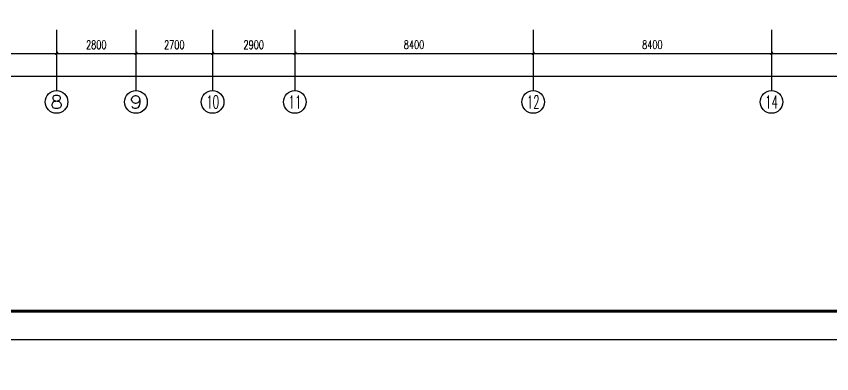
# Model space of a CAD drawing. Extents: x 2166032 to 5302137, y 581493 to 2416206.
# Drawn here: x 2488264 to 2517003, y 1240587 to 1253170 of the extents above; entities that cross this region are included whole.
import ezdxf
from ezdxf.enums import TextEntityAlignment as Align

# ---------------------------------------------------------------- set-up
doc = ezdxf.new("R2010")
doc.units = 0
doc.header["$LTSCALE"] = 1000
doc.header["$MEASUREMENT"] = 0
for name, color, linetype in [('AXIS', 3, 'Continuous'), ('AXIS_TEXT', 7, 'Continuous'), ('PUB_TITLE', 137, 'Continuous')]:
    doc.layers.add(name, color=color, linetype=linetype)
doc.styles.add('_TCH_AXIS', font='complex_.ttf')
doc.styles.add('COMPLEX', font='complex_.ttf')
doc.styles.add('DIM_FONT', font='simplex_.ttf', dxfattribs={"width": 0.7})
doc.dimstyles.new('DIMN', dxfattribs={"dimtxt": 300, "dimasz": 100, "dimexe": 250, "dimexo": 300, "dimgap": 150, "dimtad": 1, "dimdec": 0, "dimzin": 0, "dimdsep": 46, "dimtxsty": 'DIM_FONT', "dimblk": 'ARCHTICK', "dimcen": 0.09, "dimclrt": 7, "dimazin": 2, "dimtfac": 1, "dimtdec": 0, "dimtix": 1, "dimtmove": 2, "dimatfit": 3, "dimldrblk": 'ARCHTICK', "dimfxl": 1, "dimtolj": 1, "dimtzin": 0, "dimarcsym": 0})

# ---------------------------------------------------------------- blocks, each defined once
blk = doc.blocks.new('_ArchTick')
at = {"color": 0, "linetype": 'ByBlock', "const_width": 0.4}
blk.add_lwpolyline([(-0.5, -0.5), (0.5, 0.5)], dxfattribs=at)
blk = doc.blocks.new('*D2785')
at = {"layer": 'AXIS', "color": 0, "lineweight": -2}
for p, q in [((2481282, 1252700), (2481282, 1251617)), ((2489682, 1252700), (2489682, 1251617)), ((2481282, 1251867), (2489682, 1251867))]:
    blk.add_line(p, q, dxfattribs=at)
at = {"layer": 'Defpoints', "color": 0}
for p in [(2481282, 1253000), (2489682, 1253000), (2489682, 1251867)]:
    blk.add_point(p, dxfattribs=at)
at = {"layer": 'AXIS', "color": 0, "lineweight": -2, "xscale": 100, "yscale": 100, "zscale": 100, "rotation": 180}
blk.add_blockref('_ArchTick', (2481282, 1251867), dxfattribs=at)
at = {"layer": 'AXIS', "color": 0, "lineweight": -2, "xscale": 100, "yscale": 100, "zscale": 100}
blk.add_blockref('_ArchTick', (2489682, 1251867), dxfattribs=at)
at = {"layer": 'AXIS', "color": 7, "insert": (2485482, 1252172), "char_height": 300, "attachment_point": 5, "style": 'DIM_FONT'}
blk.add_mtext('\\A1;8400', dxfattribs=at)
blk = doc.blocks.new('*D2786')
at = {"layer": 'AXIS', "color": 0, "lineweight": -2}
for p, q in [((2489682, 1252700), (2489682, 1251617)), ((2492482, 1252700), (2492482, 1251617)), ((2489682, 1251867), (2492482, 1251867))]:
    blk.add_line(p, q, dxfattribs=at)
at = {"layer": 'Defpoints', "color": 0}
for p in [(2489682, 1253000), (2492482, 1253000), (2492482, 1251867)]:
    blk.add_point(p, dxfattribs=at)
at = {"layer": 'AXIS', "color": 0, "lineweight": -2, "xscale": 100, "yscale": 100, "zscale": 100, "rotation": 180}
blk.add_blockref('_ArchTick', (2489682, 1251867), dxfattribs=at)
at = {"layer": 'AXIS', "color": 0, "lineweight": -2, "xscale": 100, "yscale": 100, "zscale": 100}
blk.add_blockref('_ArchTick', (2492482, 1251867), dxfattribs=at)
at = {"layer": 'AXIS', "color": 7, "insert": (2491082, 1252169), "char_height": 300, "attachment_point": 5, "style": 'DIM_FONT'}
blk.add_mtext('\\A1;2800', dxfattribs=at)
blk = doc.blocks.new('*D2787')
at = {"layer": 'AXIS', "color": 0, "lineweight": -2}
for p, q in [((2492482, 1252700), (2492482, 1251617)), ((2495182, 1252700), (2495182, 1251617)), ((2492482, 1251867), (2495182, 1251867))]:
    blk.add_line(p, q, dxfattribs=at)
at = {"layer": 'Defpoints', "color": 0}
for p in [(2492482, 1253000), (2495182, 1253000), (2495182, 1251867)]:
    blk.add_point(p, dxfattribs=at)
at = {"layer": 'AXIS', "color": 0, "lineweight": -2, "xscale": 100, "yscale": 100, "zscale": 100, "rotation": 180}
blk.add_blockref('_ArchTick', (2492482, 1251867), dxfattribs=at)
at = {"layer": 'AXIS', "color": 0, "lineweight": -2, "xscale": 100, "yscale": 100, "zscale": 100}
blk.add_blockref('_ArchTick', (2495182, 1251867), dxfattribs=at)
at = {"layer": 'AXIS', "color": 7, "insert": (2493832, 1252169), "char_height": 300, "attachment_point": 5, "style": 'DIM_FONT'}
blk.add_mtext('\\A1;2700', dxfattribs=at)
blk = doc.blocks.new('*D2788')
at = {"layer": 'AXIS', "color": 0, "lineweight": -2}
for p, q in [((2495182, 1252700), (2495182, 1251617)), ((2498082, 1252700), (2498082, 1251617)), ((2495182, 1251867), (2498082, 1251867))]:
    blk.add_line(p, q, dxfattribs=at)
at = {"layer": 'Defpoints', "color": 0}
for p in [(2495182, 1253000), (2498082, 1253000), (2498082, 1251867)]:
    blk.add_point(p, dxfattribs=at)
at = {"layer": 'AXIS', "color": 0, "lineweight": -2, "xscale": 100, "yscale": 100, "zscale": 100, "rotation": 180}
blk.add_blockref('_ArchTick', (2495182, 1251867), dxfattribs=at)
at = {"layer": 'AXIS', "color": 0, "lineweight": -2, "xscale": 100, "yscale": 100, "zscale": 100}
blk.add_blockref('_ArchTick', (2498082, 1251867), dxfattribs=at)
at = {"layer": 'AXIS', "color": 7, "insert": (2496632, 1252169), "char_height": 300, "attachment_point": 5, "style": 'DIM_FONT'}
blk.add_mtext('\\A1;2900', dxfattribs=at)
blk = doc.blocks.new('*D2789')
at = {"layer": 'AXIS', "color": 0, "lineweight": -2}
for p, q in [((2498082, 1252700), (2498082, 1251617)), ((2506482, 1252700), (2506482, 1251617)), ((2498082, 1251867), (2506482, 1251867))]:
    blk.add_line(p, q, dxfattribs=at)
at = {"layer": 'Defpoints', "color": 0}
for p in [(2498082, 1253000), (2506482, 1253000), (2506482, 1251867)]:
    blk.add_point(p, dxfattribs=at)
at = {"layer": 'AXIS', "color": 0, "lineweight": -2, "xscale": 100, "yscale": 100, "zscale": 100, "rotation": 180}
blk.add_blockref('_ArchTick', (2498082, 1251867), dxfattribs=at)
at = {"layer": 'AXIS', "color": 0, "lineweight": -2, "xscale": 100, "yscale": 100, "zscale": 100}
blk.add_blockref('_ArchTick', (2506482, 1251867), dxfattribs=at)
at = {"layer": 'AXIS', "color": 7, "insert": (2502282, 1252172), "char_height": 300, "attachment_point": 5, "style": 'DIM_FONT'}
blk.add_mtext('\\A1;8400', dxfattribs=at)
blk = doc.blocks.new('*D2790')
at = {"layer": 'AXIS', "color": 0, "lineweight": -2}
for p, q in [((2506482, 1252700), (2506482, 1251617)), ((2514882, 1252700), (2514882, 1251617)), ((2506482, 1251867), (2514882, 1251867))]:
    blk.add_line(p, q, dxfattribs=at)
at = {"layer": 'Defpoints', "color": 0}
for p in [(2506482, 1253000), (2514882, 1253000), (2514882, 1251867)]:
    blk.add_point(p, dxfattribs=at)
at = {"layer": 'AXIS', "color": 0, "lineweight": -2, "xscale": 100, "yscale": 100, "zscale": 100, "rotation": 180}
blk.add_blockref('_ArchTick', (2506482, 1251867), dxfattribs=at)
at = {"layer": 'AXIS', "color": 0, "lineweight": -2, "xscale": 100, "yscale": 100, "zscale": 100}
blk.add_blockref('_ArchTick', (2514882, 1251867), dxfattribs=at)
at = {"layer": 'AXIS', "color": 7, "insert": (2510682, 1252172), "char_height": 300, "attachment_point": 5, "style": 'DIM_FONT'}
blk.add_mtext('\\A1;8400', dxfattribs=at)
blk = doc.blocks.new('*D2791')
at = {"layer": 'AXIS', "color": 0, "lineweight": -2}
for p, q in [((2514882, 1252700), (2514882, 1251617)), ((2521482, 1252700), (2521482, 1251617)), ((2514882, 1251867), (2521482, 1251867))]:
    blk.add_line(p, q, dxfattribs=at)
at = {"layer": 'Defpoints', "color": 0}
for p in [(2514882, 1253000), (2521482, 1253000), (2521482, 1251867)]:
    blk.add_point(p, dxfattribs=at)
at = {"layer": 'AXIS', "color": 0, "lineweight": -2, "xscale": 100, "yscale": 100, "zscale": 100, "rotation": 180}
blk.add_blockref('_ArchTick', (2514882, 1251867), dxfattribs=at)
at = {"layer": 'AXIS', "color": 0, "lineweight": -2, "xscale": 100, "yscale": 100, "zscale": 100}
blk.add_blockref('_ArchTick', (2521482, 1251867), dxfattribs=at)
at = {"layer": 'AXIS', "color": 7, "insert": (2518182, 1252169), "char_height": 300, "attachment_point": 5, "style": 'DIM_FONT'}
blk.add_mtext('\\A1;6600', dxfattribs=at)
blk = doc.blocks.new('*D2793')
at = {"layer": 'AXIS', "color": 0, "lineweight": -2}
for p, q in [((2446082, 1252400), (2446082, 1250817)), ((2523912, 1252400), (2523912, 1250817)), ((2446082, 1251067), (2523912, 1251067))]:
    blk.add_line(p, q, dxfattribs=at)
at = {"layer": 'Defpoints', "color": 0}
for p in [(2446082, 1252700), (2523912, 1252700), (2523912, 1251067)]:
    blk.add_point(p, dxfattribs=at)
at = {"layer": 'AXIS', "color": 0, "lineweight": -2, "xscale": 100, "yscale": 100, "zscale": 100, "rotation": 180}
blk.add_blockref('_ArchTick', (2446082, 1251067), dxfattribs=at)
at = {"layer": 'AXIS', "color": 0, "lineweight": -2, "xscale": 100, "yscale": 100, "zscale": 100}
blk.add_blockref('_ArchTick', (2523912, 1251067), dxfattribs=at)
at = {"layer": 'AXIS', "color": 7, "insert": (2484997, 1251369), "char_height": 300, "attachment_point": 5, "style": 'DIM_FONT'}
blk.add_mtext('\\A1;77830', dxfattribs=at)
blk = doc.blocks.new('_AXISO')
blk.add_circle((0, 0), 0.5)
at = {"layer": 'AXIS_TEXT', "style": 'COMPLEX', "width": 1.171875}
blk.add_attdef('A', text='', height=0.56, dxfattribs=at).set_placement((-0.25, -0.28), (0.25, -0.28), align=Align.FIT)

msp = doc.modelspace()

# ---------------------------------------------------------------- linework, layer by layer
msp.add_circle((2604640.5, 1020101.3), 438608.5)
at = {"layer": 'AXIS'}
for p, q in [((2489681.7, 1252699.7), (2489681.7, 1250554.9)), ((2492481.7, 1252699.7), (2492481.7, 1250554.9)), ((2495181.7, 1252699.7), (2495181.7, 1250554.9)), ((2498081.7, 1252699.7), (2498081.7, 1250554.9)), ((2506481.7, 1252699.7), (2506481.7, 1250554.9)), ((2514881.7, 1252699.7), (2514881.7, 1250554.9))]:
    msp.add_line(p, q, dxfattribs=at)
at = {"layer": 'PUB_TITLE'}
msp.add_lwpolyline([(2433582.7, 1241787.6), (2538682.7, 1241787.6), (2538682.7, 1301187.6), (2433582.7, 1301187.6)], close=True, dxfattribs=at)
at = {"layer": 'PUB_TITLE', "const_width": 100}
msp.add_lwpolyline([(2436082.7, 1242787.6), (2537682.7, 1242787.6), (2537682.7, 1300187.6), (2436082.7, 1300187.6)], close=True, dxfattribs=at)

# ---------------------------------------------------------------- block references
at = {"layer": 'AXIS'}
ref = msp.add_blockref('_AXISO', (2489681.7, 1250154.9), dxfattribs=dict(at, xscale=800, yscale=800, zscale=800))
ref.add_attrib('A', '8', dxfattribs={"layer": 'AXIS_TEXT', "height": 452.5, "style": '_TCH_AXIS', "width": 1.049113}).set_placement((2489455.4, 1249928.6), (2489907.9, 1249928.6), align=Align.FIT)
ref = msp.add_blockref('_AXISO', (2492481.7, 1250154.9), dxfattribs=dict(at, xscale=800, yscale=800, zscale=800))
ref.add_attrib('A', '9', dxfattribs={"layer": 'AXIS_TEXT', "height": 452.5, "style": '_TCH_AXIS', "width": 1.049113}).set_placement((2492255.4, 1249928.6), (2492707.9, 1249928.6), align=Align.FIT)
ref = msp.add_blockref('_AXISO', (2495181.7, 1250154.9), dxfattribs=dict(at, xscale=800, yscale=800, zscale=800))
ref.add_attrib('A', '10', dxfattribs={"layer": 'AXIS_TEXT', "height": 452.55, "style": '_TCH_AXIS', "width": 0.597514}).set_placement((2494955.4, 1249928.6), (2495407.9, 1249928.6), align=Align.FIT)
ref = msp.add_blockref('_AXISO', (2498081.7, 1250154.9), dxfattribs=dict(at, xscale=800, yscale=800, zscale=800))
ref.add_attrib('A', '11', dxfattribs={"layer": 'AXIS_TEXT', "height": 452.55, "style": '_TCH_AXIS', "width": 0.694043}).set_placement((2497855.4, 1249928.6), (2498307.9, 1249928.6), align=Align.FIT)
ref = msp.add_blockref('_AXISO', (2506481.7, 1250154.9), dxfattribs=dict(at, xscale=800, yscale=800, zscale=800))
ref.add_attrib('A', '12', dxfattribs={"layer": 'AXIS_TEXT', "height": 452.55, "style": '_TCH_AXIS', "width": 0.597514}).set_placement((2506255.4, 1249928.6), (2506707.9, 1249928.6), align=Align.FIT)
ref = msp.add_blockref('_AXISO', (2514881.7, 1250154.9), dxfattribs=dict(at, xscale=800, yscale=800, zscale=800))
ref.add_attrib('A', '14', dxfattribs={"layer": 'AXIS_TEXT', "height": 452.55, "style": '_TCH_AXIS', "width": 0.581255}).set_placement((2514655.4, 1249928.6), (2515107.9, 1249928.6), align=Align.FIT)

# ---------------------------------------------------------------- dimensions: what is measured, and where the dimension line sits
for p1, p2, distance, picture, middle in [((2481281.7, 1252999.7), (2489681.7, 1252999.7), -1132.4, '*D2785', (2485481.7, 1252172.2)), ((2489681.7, 1252999.7), (2492481.7, 1252999.7), -1132.4, '*D2786', (2491081.7, 1252168.7)), ((2492481.7, 1252999.7), (2495181.7, 1252999.7), -1132.4, '*D2787', (2493831.7, 1252168.7)), ((2495181.7, 1252999.7), (2498081.7, 1252999.7), -1132.4, '*D2788', (2496631.7, 1252168.7)), ((2498081.7, 1252999.7), (2506481.7, 1252999.7), -1132.4, '*D2789', (2502281.7, 1252172.2)), ((2506481.7, 1252999.7), (2514881.7, 1252999.7), -1132.4, '*D2790', (2510681.7, 1252172.2)), ((2514881.7, 1252999.7), (2521481.7, 1252999.7), -1132.4, '*D2791', (2518181.7, 1252168.7)), ((2446081.7, 1252699.7), (2523911.7, 1252699.7), -1632.4, '*D2793', (2484996.7, 1251368.7))]:
    dim = msp.add_aligned_dim(p1=p1, p2=p2, distance=distance, dimstyle='DIMN', dxfattribs=at)
    dim.commit()
    dim.dimension.update_dxf_attribs({"geometry": picture, "text_midpoint": middle})

doc.saveas('drawing.dxf')
